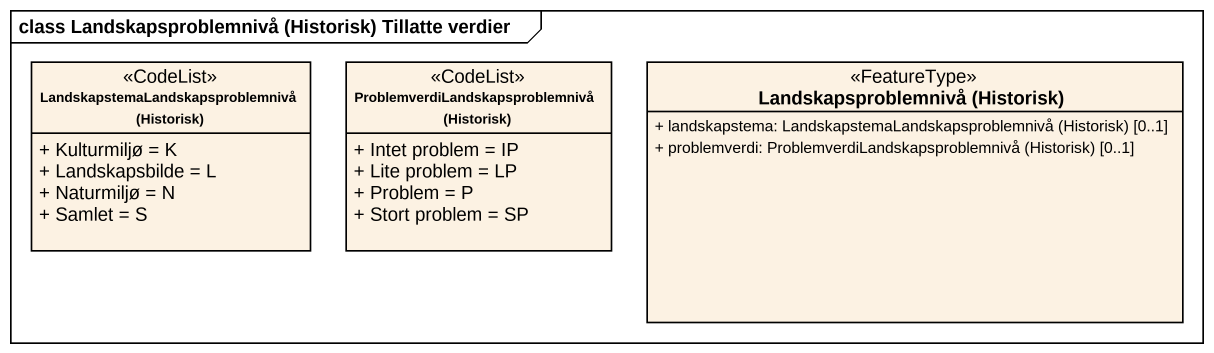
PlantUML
@startuml
mainframe class Landskapsproblemnivå (Historisk) Tillatte verdier
hide circle
hide empty members
skinparam classAttributeIconSize 0
class "LandskapstemaLandskapsproblemnivå (Historisk)" as LandskapstemaLandskapsproble <<CodeList>> {
  + Kulturmiljø = K
  + Landskapsbilde = L
  + Naturmiljø = N
  + Samlet = S
}
class "ProblemverdiLandskapsproblemnivå (Historisk)" as ProblemverdiLandskapsproblem <<CodeList>> {
  + Intet problem = IP
  + Lite problem = LP
  + Problem = P
  + Stort problem = SP
}
class "Landskapsproblemnivå (Historisk)" as Landskapsproblemnivå <<FeatureType>> {
  {field} + landskapstema: LandskapstemaLandskapsproblemnivå (Historisk) [0..1]
  {field} + problemverdi: ProblemverdiLandskapsproblemnivå (Historisk) [0..1]
}
@enduml
